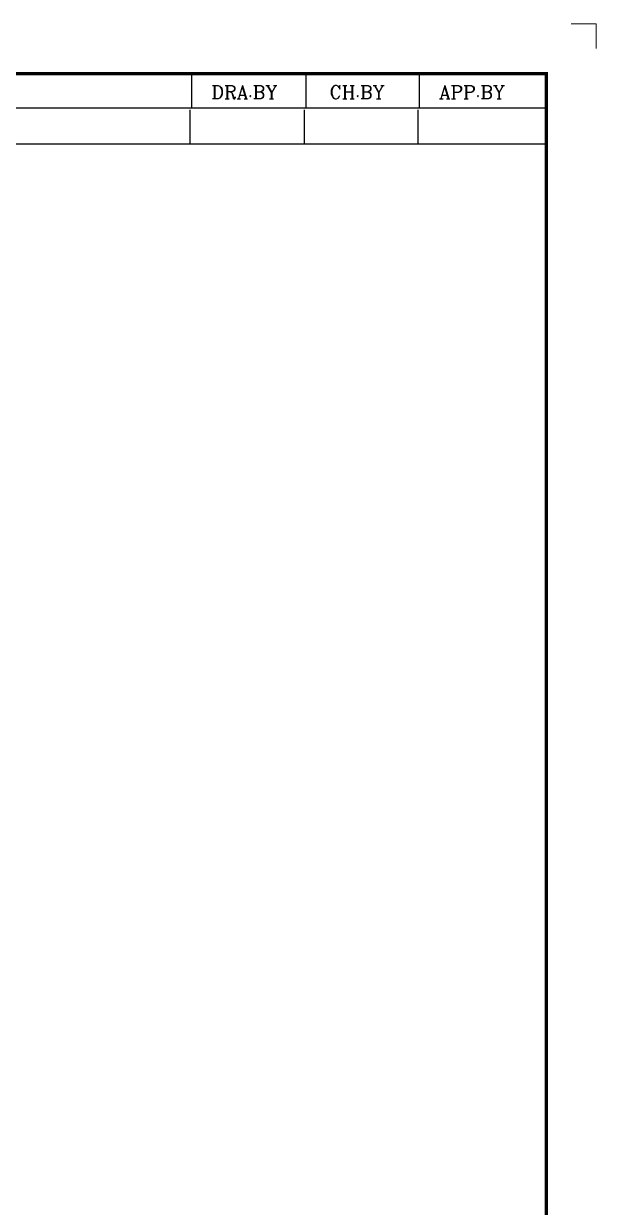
# Model space of a CAD drawing. Header units: millimetres. Extents: x 4969 to 37601, y -771 to 6478.
# Drawn here: x 13963 to 15337, y 3636 to 6478 of the extents above; entities that cross this region are included whole.
import ezdxf
from ezdxf.enums import TextEntityAlignment as Align

# ---------------------------------------------------------------- set-up
doc = ezdxf.new("R2010")
doc.units = ezdxf.units.MM
doc.header["$LTSCALE"] = 7
doc.header["$MEASUREMENT"] = 0
doc.layers.get('0').update_dxf_attribs({"linetype": 'CONTINUOUS'})
doc.layers.add('FORMAT-1', color=7, linetype='CONTINUOUS')
doc.styles.add('HAN', font='')
doc.styles.add('RC', font='ROMANC.SHX')
doc.styles.get('HAN').set_extended_font_data('GulimChe')

# ---------------------------------------------------------------- blocks, each defined once
blk = doc.blocks.new('re1')
at = {"color": 180}
for p, q in [((0, 0), (0, -6.83)), ((10.31, -0.96), (5.8, -5.87)), ((10.31, -0.96), (14.82, -5.87)), ((20.61, -6.83), (20.61, 0)), ((43.46, -6.83), (43.46, 0)), ((162.38, -6.83), (162.38, 0)), ((185.23, -6.83), (185.23, 0)), ((207.97, -6.83), (207.97, 0)), ((0, -6.83), (233.3, -6.83)), ((14.82, -5.87), (5.8, -5.87))]:
    blk.add_line(p, q, dxfattribs=at)
at = {"color": 2, "style": 'RC', "oblique": 15}
blk.add_attdef('-1', text='', height=2.34, dxfattribs=at).set_placement((14.05, -2.49), align=Align.MIDDLE_LEFT)
at = {"color": 2, "style": 'HAN'}
for tag, p in [('REV.-DATE', (32.04, -3.41)), ('DRA.BY', (173.81, -3.41)), ('CH.BY', (196.6, -3.41)), ('APP.BY', (220.63, -3.41))]:
    blk.add_attdef(tag, text='', height=3.75, dxfattribs=at).set_placement(p, align=Align.MIDDLE_CENTER)
blk.add_attdef('DESCRIPTION-OF-REVISION', text='', height=3.75, dxfattribs=at).set_placement((47.42, -3.41), align=Align.MIDDLE_LEFT)
at = {"color": 2, "style": 'RC', "oblique": 15}
blk.add_attdef('REV.NO', text='', height=2.34, dxfattribs=at).set_placement((9.88, -3.84), align=Align.MIDDLE_CENTER)
blk = doc.blocks.new('format-a1')
at = {"color": 3, "lineweight": 9}
for p in [(859, 602), (864, 597)]:
    blk.add_line(p, (864, 602), dxfattribs=at)
at = {"color": 180}
for p, q in [((783.08, 585.18), (783.08, 592)), ((805.93, 585.18), (805.93, 592)), ((828.66, 585.18), (828.66, 592)), ((620.7, 585.18), (854, 585.18))]:
    blk.add_line(p, q, dxfattribs=at)
at = {"layer": 'FORMAT-1', "color": 7, "const_width": 0.7}
blk.add_lwpolyline([(26, 10), (26, 592), (854, 592), (854, 10)], close=True, dxfattribs=at)
at = {"color": 2, "style": 'RC'}
for s, p in [('DRA.BY', (787, 586.96)), ('CH.BY', (810.64, 586.96)), ('APP.BY', (832.53, 586.96))]:
    blk.add_text(s, height=2.681, dxfattribs=at).set_placement(p)
at = {"style": 'HAN'}
for tag, height, p in [('MODEL-NAME', 4.5, (811.39, 49.79)), ('SCALE', 4.05, (713.46, 41.94)), ('PART-NAME', 4.5, (811.39, 41.94)), ('DWG-NO', 4.5, (811.39, 34.02)), ('DRA-BY', 4.5, (623.33, 31.66)), ('CH-BY', 4.5, (648.06, 31.66)), ('APP-BY', 4.5, (672.8, 31.66)), ('관련업체명', 4.5, (733.83, 16.64)), ('DRA-DATE', 3.75, (623.33, 13.71)), ('CH-DATE', 3.75, (648.06, 13.71)), ('APP-DATE', 3.75, (672.8, 13.71))]:
    blk.add_attdef(tag, text='', height=height, dxfattribs=at).set_placement(p, align=Align.MIDDLE_CENTER)

msp = doc.modelspace()

# ---------------------------------------------------------------- block references
at = {"xscale": 12, "yscale": 12, "zscale": 12}
msp.add_blockref('format-a1', (4969.048, -746.069), dxfattribs=at)
ref = msp.add_blockref('re1', (12413.827, 6271.078), dxfattribs=dict(xscale=12, yscale=12, zscale=12))
ref.add_attrib('REV.NO', '1', dxfattribs={"color": 2, "height": 28.08, "style": 'RC'}).set_placement((12532.418, 6225.046), align=Align.MIDDLE_CENTER)

doc.saveas('drawing.dxf')
